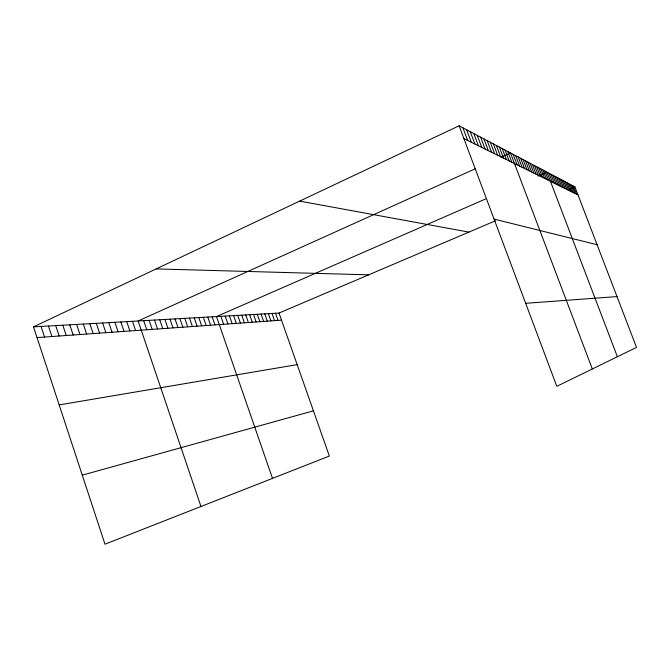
<?xml version="1.0" encoding="UTF-8"?>
<svg xmlns="http://www.w3.org/2000/svg" width="670" height="670" viewBox="0 0 670 670"><rect width="100%" height="100%" fill="white"/><g stroke="black" fill="none" stroke-linecap="round" stroke-linejoin="round"><path stroke-width="1" d="M33.5 326.859L279.013 313.058L329.347 456.052L104.989 544.199L33.5 326.859L459.092 125.801L574.919 186.905L636.5 347.403L556.803 386.322L459.092 125.801M475.223 168.798L138.129 320.98L200.975 506.486M501.085 157.123L510.456 152.894L592.322 368.977M485.599 198.957L216.494 316.575L272.497 478.388M537.993 176.059L546.946 172.148L617.38 356.733M279.013 313.058L495.49 220.773M567.917 189.895L574.919 186.905M82.276 475.156L313.434 410.836M59.178 404.915L297.17 364.631M525.665 303.317L617.003 296.584M37.026 337.588L281.517 320.159M156.185 268.904L368.642 274.842M299.674 201.117L468.899 232.105M494.083 219.098L597.104 244.726M463.891 138.598L577.976 194.861M573.386 186.101L576.46 194.116M571.828 185.272L574.927 193.362M570.245 184.443L573.369 192.592M568.629 183.588L571.778 191.813M566.988 182.726L570.162 191.017M565.321 181.846L568.529 190.205M563.629 180.95L566.854 189.384M561.904 180.037L565.153 188.546M560.145 179.116L563.428 187.692M558.361 178.17L561.669 186.821M556.544 177.215L559.877 185.942M554.693 176.235L558.06 185.037M552.809 175.239L556.201 184.124M550.891 174.225L554.308 183.195M548.931 173.195L552.39 182.248M544.978 171.11L548.487 180.322M542.968 170.054L546.511 179.351M540.924 168.974L544.501 178.354M538.847 167.877L542.457 177.349M536.729 166.755L540.372 176.319M534.568 165.616L538.245 175.264M532.365 164.46L536.075 174.2M530.121 163.271L533.864 173.111M527.834 162.065L531.611 171.997M525.498 160.833L529.308 170.858M523.119 159.577L526.963 169.703M520.691 158.296L524.568 168.522M518.203 156.989L522.131 167.324M515.674 155.649L519.635 166.093M513.094 154.284L517.089 164.837M507.76 151.47L511.838 162.249M505.004 150.021L509.125 160.909M502.19 148.539L506.353 159.544M499.318 147.023L503.522 158.145M496.378 145.465L500.624 156.713M493.371 143.883L497.668 155.256M490.298 142.258L494.636 153.757M487.149 140.6L491.537 152.232M483.924 138.899L488.363 150.666M480.633 137.166L485.114 149.067M477.258 135.382L481.789 147.425M473.799 133.556L478.388 145.75M470.256 131.689L474.896 144.025M466.63 129.771L471.32 142.258M462.911 127.811L467.652 140.457M275.529 313.25L278.042 320.402M271.995 313.451L274.524 320.654M268.41 313.652L270.956 320.905M264.767 313.853L267.33 321.165M261.074 314.062L263.653 321.433M257.322 314.272L259.918 321.692M253.52 314.49L256.133 321.969M249.65 314.707L252.28 322.236M245.731 314.925L248.377 322.521M241.744 315.151L244.416 322.798M237.699 315.377L240.388 323.091M233.596 315.612L236.292 323.375M229.416 315.846L232.138 323.677M225.179 316.081L227.917 323.978M220.874 316.324L223.629 324.28M212.181 316.818L214.97 324.9M207.792 317.061L210.606 325.21M203.337 317.312L206.167 325.528M198.806 317.563L201.662 325.846M194.208 317.823L197.081 326.173M189.526 318.091L192.416 326.508M184.769 318.359L187.684 326.843M179.937 318.627L182.868 327.186M175.021 318.903L177.977 327.538M170.021 319.188L172.994 327.89M164.929 319.473L167.927 328.25M159.753 319.766L162.777 328.618M154.494 320.059L157.534 328.995M149.134 320.361L152.199 329.372M143.681 320.67L146.764 329.766M132.476 321.298L135.608 330.561M126.722 321.617L129.88 330.963M120.86 321.952L124.042 331.382M114.897 322.287L118.096 331.809M108.808 322.63L112.041 332.236M102.611 322.974L105.868 332.68M96.296 323.334L99.579 333.124M89.855 323.694L93.163 333.585M83.298 324.062L86.631 334.045M76.606 324.439L79.965 334.523M69.78 324.824L73.164 335.008M62.812 325.218L66.23 335.503M55.71 325.612L59.153 336.005M48.458 326.022L51.925 336.524M41.054 326.441L44.555 337.052"/></g></svg>
